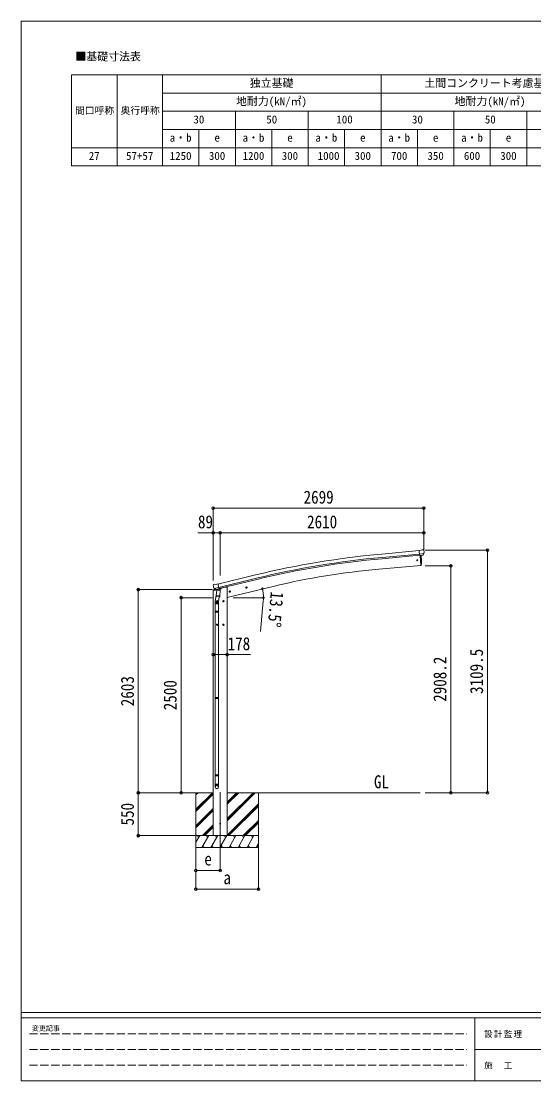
# Model space of a CAD drawing. Units: millimetres at full size, with parts at other scales. Extents: x -9783 to 9892, y -6828 to 6752.
# Drawn here: x -9783 to -3215, y -6828 to 6752 of the extents above; entities that cross this region are included whole.
import ezdxf
from ezdxf.enums import TextEntityAlignment as Align

# ---------------------------------------------------------------- set-up
doc = ezdxf.new("R2010")
doc.units = ezdxf.units.MM
doc.header["$LTSCALE"] = 35
doc.header["$PDMODE"] = 32
doc.header["$PDSIZE"] = 35
doc.linetypes.add('DASHED3', pattern=[4, 3, -1])
for name, color, linetype, lineweight in [('0-0_0', 7, 'Continuous', 9), ('0-1_本体', 4, 'Continuous', 9), ('0-2_部品', 7, 'Continuous', 9), ('0-8_PARTS2', 2, 'Continuous', 9), ('0-A_寸法', 6, 'Continuous', 9), ('1-0_FRAME', 7, 'Continuous', 18), ('F-0_240', 7, 'Continuous', 9)]:
    doc.layers.add(name, color=color, linetype=linetype, lineweight=lineweight)
doc.styles.add('ＭＳ ゴシック', font='')
doc.styles.get('ＭＳ ゴシック').set_extended_font_data('MS Gothic')

msp = doc.modelspace()

# ---------------------------------------------------------------- linework, layer by layer
at = {"layer": '0-0_0', "color": 6}
for p, q in [((-3808.45, -3136.3), (-3808.45, -26.8)), ((-4277.46, -228.1), (-4277.46, -3136.3))]:
    msp.add_line(p, q, dxfattribs=at)
at = {"layer": '0-0_0'}
for p, q in [((-7918.13, -3136.3), (-7321.79, -3136.3)), ((-7544.04, -3136.3), (-7544.04, -3836.3)), ((-7544.04, -3347.52), (-7332.81, -3136.3)), ((-7544.04, -3163.68), (-7516.66, -3136.3)), ((-7544.04, -3149.54), (-7530.8, -3136.3)), ((-7544.04, -3361.67), (-7321.79, -3139.42)), ((-7544.04, -3375.81), (-7321.79, -3153.56)), ((-7143.79, -3136.3), (-4671.56, -3136.3)), ((-7143.79, -3496.06), (-6784.03, -3136.3)), ((-7143.79, -3467.77), (-6812.31, -3136.3)), ((-7143.79, -3481.91), (-6798.17, -3136.3)), ((-7143.79, -3283.93), (-6996.16, -3136.3)), ((-7143.79, -3269.78), (-7010.3, -3136.3)), ((-7143.79, -3255.64), (-7024.44, -3136.3)), ((-6744.04, -3136.3), (-6744.04, -3836.3)), ((-7544.04, -3559.65), (-7321.79, -3337.41)), ((-7544.04, -3573.8), (-7321.79, -3351.55)), ((-7544.04, -3587.94), (-7321.79, -3365.69)), ((-7150.18, -3686.3), (-6744.04, -3280.16)), ((-7136.04, -3686.3), (-6744.04, -3294.3)), ((-7121.9, -3686.3), (-6744.04, -3308.44)), ((-6938.05, -3686.3), (-6744.04, -3492.29)), ((-6923.91, -3686.3), (-6744.04, -3506.43)), ((-6909.77, -3686.3), (-6744.04, -3520.57)), ((-7458.55, -3686.3), (-7321.79, -3549.54)), ((-7444.41, -3686.3), (-7321.79, -3563.68)), ((-7430.27, -3686.3), (-7321.79, -3577.82)), ((-7544.04, -3770.13), (-7495.64, -3686.29)), ((-6744.04, -3686.3), (-7544.04, -3686.3)), ((-7510.64, -3712.28), (-7525.64, -3686.29)), ((-7466.78, -3836.29), (-7380.17, -3686.3)), ((-7395.17, -3712.28), (-7410.18, -3686.3)), ((-7351.31, -3836.3), (-7264.7, -3686.3)), ((-7279.7, -3712.28), (-7294.71, -3686.3)), ((-7235.84, -3836.3), (-7149.23, -3686.3)), ((-7164.23, -3712.28), (-7179.24, -3686.29)), ((-7120.37, -3836.3), (-7033.76, -3686.3)), ((-7048.76, -3712.28), (-7063.76, -3686.3)), ((-7004.9, -3836.3), (-6918.29, -3686.3)), ((-6948.29, -3686.3), (-6933.29, -3712.28)), ((-6889.43, -3836.3), (-6802.82, -3686.3)), ((-6817.82, -3712.28), (-6832.82, -3686.3)), ((-6773.96, -3836.3), (-6744.04, -3784.49)), ((-7544.04, -3836.3), (-6744.04, -3836.3)), ((-7451.78, -3810.32), (-7436.78, -3836.29)), ((-7336.31, -3810.31), (-7321.31, -3836.3)), ((-7220.84, -3810.32), (-7205.84, -3836.3)), ((-7105.37, -3810.32), (-7090.37, -3836.3)), ((-6989.9, -3810.32), (-6974.9, -3836.3)), ((-6874.43, -3810.32), (-6859.43, -3836.3)), ((-6758.96, -3810.32), (-6743.96, -3836.3))]:
    msp.add_line(p, q, dxfattribs=at)
at = {"layer": '0-1_本体'}
for p, q in [((-4685.48, -33.6), (-5163, -76.8)), ((-4681.72, -76.59), (-5159.11, -119.79)), ((-4680.25, -93.37), (-5157.59, -136.55)), ((-4673.02, -95.75), (-4661.77, -224.36)), ((-4661.77, -224.36), (-5199.71, -271.42)), ((-7262.32, -462.41), (-6779.45, -344.93)), ((-7252.25, -504.38), (-6769.24, -386.91)), ((-7248.31, -520.76), (-6765.26, -403.27)), ((-7219.8, -515.04), (-7167.79, -502.56)), ((-7143.79, -502.56), (-7167.79, -502.56)), ((-7143.79, -502.56), (-7143.79, -3682.56)), ((-6555.71, -491.37), (-7143.76, -632.55)), ((-7321.79, -3682.56), (-7321.79, -546))]:
    msp.add_line(p, q, dxfattribs=at)
at = {"layer": '0-1_本体', "color": 6}
msp.add_line((-7143.79, -1366.48), (-7321.79, -1366.48), dxfattribs=at)
at = {"layer": '0-1_本体'}
for centre, radius, start, end in [((-4166.87, -11086.81), 11054.98, 95.16866, 103.66973), ((-4166.87, -11086.81), 11011.82, 95.16974, 103.66973), ((-4166.87, -11086.81), 10994.98, 95.16974, 103.66973), ((-4400.7, -9487.07), 9250.23, 94.95525, 103.47191)]:
    msp.add_arc(centre, radius, start, end, dxfattribs=at)
at = {"layer": '0-2_部品'}
for p, q in [((-4659.08, -29.38), (-4685.65, -31.7)), ((-4679.99, -96.36), (-4685.65, -31.7)), ((-4622.79, -71.67), (-4681.7, -76.82)), ((-4670.03, -95.49), (-4679.99, -96.36)), ((-4661.97, -222.08), (-4673.02, -95.75)), ((-4659.08, -29.38), (-4647.36, -22.61)), ((-4632.46, -21.03), (-4646.12, -22.22)), ((-4636.42, -92.55), (-4644.13, -93.23)), ((-4634.04, -91.15), (-4623.1, -72.22)), ((-4623.32, -26.78), (-4628.81, -22.18)), ((-4622.26, -28.82), (-4622.14, -30.16)), ((-4661.72, -224.85), (-4661.97, -222.08)), ((-4659.11, -224.46), (-4661.72, -224.85)), ((-7324.35, -546.62), (-7281.33, -536.29)), ((-7324.35, -539.73), (-7324.35, -546.62)), ((-7323.78, -477.99), (-7323.5, -479.14)), ((-7319.56, -469.41), (-7323.42, -475.71)), ((-7295.9, -530.53), (-7322.05, -536.81)), ((-7316.47, -467.16), (-7303.28, -464)), ((-7309.73, -518.3), (-7252.22, -504.49)), ((-7292.87, -533.21), (-7309.25, -518.71)), ((-7288.72, -466.68), (-7301.98, -463.98)), ((-7290.17, -533.77), (-7282.65, -531.97)), ((-7289.33, -533.67), (-7287.8, -533.3)), ((-7288.72, -466.68), (-7262.79, -460.45)), ((-7287.8, -533.3), (-7251.1, -524.49)), ((-7285.96, -533.53), (-7286.01, -534.27)), ((-7285.26, -535.31), (-7259.44, -541.75)), ((-7278.34, -540.66), (-7283.01, -607.49)), ((-7232.65, -543.85), (-7278.34, -540.66)), ((-7276.56, -537.48), (-7276.79, -540.76)), ((-7257.05, -526.31), (-7258.07, -540.92)), ((-7251.1, -524.49), (-7249.57, -524.12)), ((-7248.01, -522.02), (-7247.07, -522.08)), ((-7247.07, -522.08), (-7233.75, -537.4)), ((-7242.77, -527.03), (-7223.63, -522.44)), ((-7233.75, -537.4), (-7234.2, -543.74)), ((-7219.8, -513.82), (-7219.8, -517.57)), ((-6906.29, -508.79), (-6886.84, -504.13)), ((-6901.73, -501.02), (-6903.86, -508.21)), ((-6894.43, -499.26), (-6901.73, -501.02)), ((-6894.23, -516.18), (-6898.9, -496.74)), ((-6889.26, -504.71), (-6894.43, -499.26)), ((-6891.4, -511.9), (-6889.26, -504.71)), ((-7281.28, -582.73), (-7297.19, -678.9)), ((-7283.87, -619.96), (-7283, -607.49)), ((-7283.48, -621.32), (-7283.48, -621.32)), ((-7237.32, -610.69), (-7283.01, -607.49)), ((-7282.03, -622.1), (-7240.33, -625.01)), ((-7272.79, -675.29), (-7279.29, -679.05)), ((-7272.79, -692.8), (-7272.79, -672.8)), ((-7266.29, -679.05), (-7272.79, -675.29)), ((-7245.76, -624.63), (-7256.49, -688.22)), ((-7237.34, -610.69), (-7238.23, -623.38)), ((-7237.32, -610.69), (-7232.65, -543.85)), ((-7192.79, -675.29), (-7199.29, -679.05)), ((-7192.79, -692.8), (-7192.79, -672.8)), ((-7186.29, -679.05), (-7192.79, -675.29)), ((-7120.22, -560.16), (-7100.77, -555.49)), ((-7115.66, -552.38), (-7117.79, -559.57)), ((-7108.36, -550.62), (-7115.66, -552.38)), ((-7108.16, -567.54), (-7112.83, -548.1)), ((-7103.2, -556.07), (-7108.36, -550.62)), ((-7105.33, -563.27), (-7103.2, -556.07)), ((-7299.34, -716.06), (-7299.34, -681.71)), ((-7253.34, -716.06), (-7299.34, -716.06)), ((-7299.34, -812.06), (-7298.34, -810.06)), ((-7253.34, -812.06), (-7299.34, -812.06)), ((-7254.34, -810.06), (-7298.34, -810.06)), ((-7297.34, -716.06), (-7297.34, -810.06)), ((-7262.79, -682.8), (-7282.79, -682.8)), ((-7279.29, -679.05), (-7279.29, -686.55)), ((-7279.29, -686.55), (-7272.79, -690.31)), ((-7255.34, -716.06), (-7255.34, -810.06)), ((-7253.34, -812.06), (-7254.34, -810.06)), ((-7253.34, -681.4), (-7253.34, -716.06)), ((-7253.34, -812.06), (-7253.34, -820.06)), ((-7182.79, -682.8), (-7202.79, -682.8)), ((-7199.29, -679.05), (-7199.29, -686.55)), ((-7199.29, -686.55), (-7192.79, -690.31)), ((-7253.34, -820.06), (-7299.34, -820.06)), ((-7254.34, -822.06), (-7298.34, -822.06)), ((-7297.34, -822.06), (-7297.34, -1916.25)), ((-7255.34, -822.06), (-7255.34, -1916.25)), ((-7253.34, -820.06), (-7254.34, -822.06)), ((-7262.79, -982.8), (-7282.79, -982.8)), ((-7272.79, -975.29), (-7279.29, -979.05)), ((-7279.29, -979.05), (-7279.29, -986.55)), ((-7279.29, -986.55), (-7272.79, -990.31)), ((-7272.79, -992.8), (-7272.79, -972.8)), ((-7266.29, -979.05), (-7272.79, -975.29)), ((-7182.79, -982.8), (-7202.79, -982.8)), ((-7192.79, -975.29), (-7199.29, -979.05)), ((-7199.29, -979.05), (-7199.29, -986.55)), ((-7199.29, -986.55), (-7192.79, -990.31)), ((-7192.79, -992.8), (-7192.79, -972.8)), ((-7186.29, -979.05), (-7192.79, -975.29)), ((-7299.34, -1918.25), (-7298.34, -1916.25)), ((-7253.34, -1918.25), (-7299.34, -1918.25)), ((-7253.34, -1926.25), (-7299.34, -1926.25)), ((-7254.34, -1916.25), (-7298.34, -1916.25)), ((-7254.34, -1928.25), (-7298.34, -1928.25)), ((-7297.34, -1928.25), (-7297.34, -2906.43)), ((-7255.34, -1928.25), (-7255.34, -2906.43)), ((-7253.34, -1918.25), (-7254.34, -1916.25)), ((-7253.34, -1926.25), (-7254.34, -1928.25)), ((-7253.34, -1918.25), (-7253.34, -1926.25)), ((-7299.34, -2908.43), (-7298.34, -2906.43)), ((-7253.34, -2908.43), (-7299.34, -2908.43)), ((-7253.34, -2916.43), (-7299.34, -2916.43)), ((-7254.34, -2906.43), (-7298.34, -2906.43)), ((-7254.34, -2918.43), (-7298.34, -2918.43)), ((-7297.34, -2918.43), (-7297.34, -3028.43)), ((-7255.34, -2918.43), (-7255.34, -3028.43)), ((-7253.34, -2908.43), (-7254.34, -2906.43)), ((-7253.34, -2916.43), (-7254.34, -2918.43)), ((-7253.34, -2908.43), (-7253.34, -2916.43)), ((-7299.34, -3062.58), (-7299.34, -3028.43)), ((-7253.34, -3028.43), (-7299.34, -3028.43)), ((-7253.34, -3062.58), (-7253.34, -3028.43))]:
    msp.add_line(p, q, dxfattribs=at)
for points in [[(-4670.03, -95.49), (-4669.76, -95.56), (-4644.38, -93.34), (-4644.13, -93.23)], [(-4656.57, -221.63), (-4655.73, -196), (-4655.53, -169.51), (-4656.01, -143.02), (-4657.15, -116.55), (-4658.65, -94.59)], [(-4622.71, -71.04), (-4623, -72.02), (-4623.1, -72.22)], [(-7310, -517.72), (-7309.41, -518.56), (-7309.25, -518.71)], [(-7257.36, -525.9), (-7257.6, -526.05), (-7282.37, -532), (-7282.65, -531.97)], [(-7257.36, -525.9), (-7247.64, -523.56), (-7262.79, -460.45)], [(-6903.86, -508.21), (-6898.69, -513.66), (-6891.4, -511.9)], [(-7117.79, -559.57), (-7112.63, -565.02), (-7105.33, -563.27)], [(-7299.34, -812.06), (-7299.34, -820.06), (-7298.34, -822.06)], [(-7272.79, -690.31), (-7266.29, -686.55), (-7266.29, -679.05)], [(-7192.79, -690.31), (-7186.29, -686.55), (-7186.29, -679.05)], [(-7272.79, -990.31), (-7266.29, -986.55), (-7266.29, -979.05)], [(-7192.79, -990.31), (-7186.29, -986.55), (-7186.29, -979.05)], [(-7299.34, -1918.25), (-7299.34, -1926.25), (-7298.34, -1928.25)], [(-7299.34, -2908.43), (-7299.34, -2916.43), (-7298.34, -2918.43)]]:
    msp.add_lwpolyline(points, dxfattribs=at)
for centre, radius in [((-4707.79, -157.21), 6.5), ((-6896.56, -506.46), 8.5), ((-6896.56, -506.46), 7.7), ((-6896.56, -506.46), 6.5), ((-7272.79, -682.8), 8.5), ((-7272.79, -682.8), 7.7), ((-7272.79, -682.8), 6.5), ((-7192.79, -682.8), 8.5), ((-7192.79, -682.8), 7.7), ((-7192.79, -682.8), 6.5), ((-7110.5, -557.82), 8.5), ((-7110.5, -557.82), 7.7), ((-7110.5, -557.82), 6.5), ((-7272.79, -982.8), 8.5), ((-7272.79, -982.8), 7.7), ((-7272.79, -982.8), 6.5), ((-7192.79, -982.8), 8.5), ((-7192.79, -982.8), 7.7), ((-7192.79, -982.8), 6.5), ((-7232.79, -3532.56), 4.5)]:
    msp.add_circle(centre, radius, dxfattribs=at)
for centre, radius, start, end in [((-4645.86, -25.21), 3, 95, 120), ((-4632.02, -26.01), 5, 50.00648, 94.99352), ((-4823.77, -47.8), 202.4, 353.4085, 5), ((-4659.56, -221.5), 3, 278.50322, 357.46219), ((-7321.35, -539.73), 3, 103.5, 180), ((-7126.7, -431.89), 202.4, 193.5, 205.09125), ((-7315.3, -472.03), 5, 103.5, 148.5), ((-7302.58, -466.92), 3, 78.5, 103.5), ((-7289.45, -533.18), 0.5, 248.23754, 283.5), ((-7286.46, -533.49), 0.5, 356, 103.5), ((-7285.02, -534.34), 1, 176, 256), ((-7259.09, -540.77), 1.03, 250.03897, 351.96569), ((-7256.45, -526.39), 0.604, 100.59842, 172.20595), ((-7249.68, -523.63), 0.5, 283.5, 318.76246), ((-7224.8, -517.57), 5, 283.5, 0), ((-7281.93, -620.13), 1.95, 175.04017, 217.47766), ((-7281.89, -620.1), 2, 217.40962, 266), ((-7240.19, -623.02), 2, 266, 349.46843), ((-7269.34, -681.71), 30, 177.45142, 180)]:
    msp.add_arc(centre, radius, start, end, dxfattribs=at)
for centre, major_axis, ratio, start_param, end_param in [((-4636.69, -89.56), (1.62, -2.54), 0.997631, 5.80419048, 5.89294842), ((-4636.76, -89.45), (-3.5, 2.17), 0.650902, 2.11455212, 2.18736272), ((-4636.64, -89.65), (1.62, -2.54), 0.997631, 5.96575902, 6.76218013), ((-4617.94, -24.78), (-15.35, 3.44), 0.101033, 5.97514262, 5.97537366), ((-4625.26, -29.08), (2.71, -1.31), 0.997474, 0.53665673, 1.32256522), ((-7320.86, -477.28), (-1.57, -2.57), 0.99628, 4.71238898, 5.49965061), ((-7290.89, -530.95), (-0.73, -2.92), 0.997631, 5.80419048, 6.60061159), ((-7290.83, -530.72), (2.63, 3.16), 0.650902, 4.09582259, 4.16863319), ((-7290.86, -530.85), (-0.73, -2.92), 0.997631, 0.39023689, 0.47899483), ((-7276.34, -681.4), (23, 0), 0.996195, 2.55602575, 6.56630284), ((-7276.34, -681.4), (21, 0), 0.996195, 2.93491471, 5.95123941), ((-7276.34, -3060.83), (-23, 0), 0.996195, 3.14159265, 6.28318531), ((-7276.34, -3062.58), (-23, 0), 0.996195, 3.14159265, 6.28318531), ((-7276.34, -3062.58), (0, -23.43), 0.981806, 4.71238898, 7.85398163)]:
    msp.add_ellipse(centre, major_axis=major_axis, ratio=ratio, start_param=start_param, end_param=end_param, dxfattribs=at)
msp.add_ellipse((-7276.34, -3062.58), major_axis=(21, 0), ratio=0.996195, dxfattribs=at)
at = {"layer": '0-8_PARTS2'}
msp.add_line((-7232.79, -3127.09), (-7232.79, -3886.3), dxfattribs=at)
at = {"layer": '0-A_寸法'}
for p, q in [((-7321.79, 512.06), (-4622.79, 512.06)), ((-4622.79, 512.06), (-4622.79, 195.44)), ((-7321.79, 195.44), (-7321.79, -416.78)), ((-7321.79, 195.44), (-7232.79, 195.44)), ((-7232.79, 195.44), (-7232.79, -352.41)), ((-7232.79, 195.44), (-4622.79, 195.44)), ((-4622.79, 195.44), (-4622.79, -33.56)), ((-3808.45, -26.8), (-4606.29, -26.8)), ((-4277.46, -228.1), (-4606.29, -228.1)), ((-8282.37, -533.3), (-7337.28, -533.3)), ((-8282.37, -3136.3), (-8282.37, -533.3)), ((-7734.4, -636.3), (-7337.28, -636.3)), ((-7734.4, -3136.3), (-7734.4, -636.3)), ((-7065.29, -636.3), (-6678.44, -636.3)), ((-6681.29, -678.76), (-6715.65, -1071.25)), ((-7143.79, -1366.48), (-6843.79, -1366.48)), ((-8282.37, -3136.3), (-7554.25, -3136.3)), ((-8282.37, -3686.3), (-8282.37, -3136.3)), ((-4277.46, -3136.3), (-4606.29, -3136.3)), ((-3808.45, -3136.3), (-4277.46, -3136.3)), ((-8282.37, -3686.3), (-7554.25, -3686.3)), ((-7544.04, -4372.66), (-7544.04, -3843.71)), ((-7544.04, -4132.68), (-7544.04, -3843.71)), ((-7232.79, -4132.68), (-7232.79, -3843.71)), ((-6744.04, -4372.66), (-6744.04, -3843.71)), ((-7232.79, -4132.68), (-7544.04, -4132.68)), ((-7544.04, -4372.66), (-6744.04, -4372.66))]:
    msp.add_line(p, q, dxfattribs=at)
msp.add_lwpolyline([(-7321.79, 512.06), (-7321.79, 195.44), (-7521.79, 195.44)], dxfattribs=at)
for centre in [(-6692.89, -522.64), (-6679.44, -636.3)]:
    msp.add_circle(centre, 10.62, dxfattribs=at)
for start, end in [(0, 13.5), (354.99678, 0)]:
    msp.add_arc((-7166.29, -636.3), 486.86, start, end, dxfattribs=at)
for p in [(-7321.79, 512.06), (-4622.79, 512.06), (-7321.79, 195.44), (-7232.79, 195.44), (-4622.79, 195.44), (-3808.45, -26.8), (-4277.46, -228.1), (-8282.37, -533.3), (-7734.4, -636.3), (-7321.79, -1366.48), (-7143.79, -1366.48), (-8282.37, -3136.3), (-7734.4, -3136.3), (-4277.46, -3136.3), (-3808.45, -3136.3), (-8282.37, -3686.3), (-7544.04, -4132.68), (-7232.79, -4132.68), (-7544.04, -4372.66), (-6744.04, -4372.66)]:
    msp.add_point(p, dxfattribs=at)
at = {"layer": '1-0_FRAME'}
for p, q in [((-9138.76, 6064.02), (-2372.1, 6064.02)), ((-9138.76, 6064.02), (-9138.76, 4897.35)), ((-8555.43, 6064.02), (-8555.43, 4897.35)), ((-5172.1, 6064.02), (-5172.1, 4897.35)), ((-7972.1, 5830.68), (-2372.1, 5830.68)), ((-7972.1, 5597.35), (-2372.1, 5597.35)), ((-4238.76, 5597.35), (-4238.76, 4897.35)), ((-7972.1, 5364.02), (-2372.1, 5364.02)), ((-3772.1, 5364.02), (-3772.1, 4897.35))]:
    msp.add_line(p, q, dxfattribs=at)
for points in [[(-7972.1, 6064.02), (-7972.1, 5830.68), (-7972.1, 5130.68), (-7972.1, 4897.35)], [(-7038.76, 5597.35), (-7038.76, 5364.02), (-7038.76, 4897.35)], [(-6105.43, 5597.35), (-6105.43, 5364.02), (-6105.43, 4897.35)], [(-3305.43, 5597.35), (-3305.43, 5130.68), (-3305.43, 4897.35)], [(-7505.43, 5364.02), (-7505.43, 5130.68), (-7505.43, 4897.35)], [(-6572.1, 5364.02), (-6572.1, 5130.68), (-6572.1, 4897.35)], [(-5638.76, 5364.02), (-5638.76, 5130.68), (-5638.76, 4897.35)], [(-4705.43, 5364.02), (-4705.43, 5130.68), (-4705.43, 4897.35)], [(-9138.76, 5130.68), (-7972.1, 5130.68), (-2372.1, 5130.68)], [(-9138.76, 4897.35), (-8555.43, 4897.35), (-5172.1, 4897.35), (-3305.43, 4897.35), (-2372.1, 4897.35)]]:
    msp.add_lwpolyline(points, dxfattribs=at)
at = {"layer": 'F-0_240', "color": 5}
for p, q in [((-9783.03, 6751.9), (-9783.03, -6828.1)), ((-9783.03, 6751.9), (9396.97, 6751.9)), ((-9783.03, -5953.1), (9396.97, -5953.1)), ((-9783.03, -6023.1), (6285.75, -6023.1)), ((-3969.25, -6023.1), (-3969.25, -6828.1)), ((-3969.25, -6425.6), (3205.75, -6425.6)), ((-9783.03, -6828.1), (9396.97, -6828.1))]:
    msp.add_line(p, q, dxfattribs=at)
at = {"layer": 'F-0_240', "color": 4, "linetype": 'DASHED3'}
for p, q in [((-9678.03, -6224.35), (-4074.25, -6224.35)), ((-9678.03, -6425.6), (-4074.25, -6425.6)), ((-9678.03, -6626.85), (-4074.25, -6626.85))]:
    msp.add_line(p, q, dxfattribs=at)

# ---------------------------------------------------------------- texts
at = {"layer": '0-0_0', "style": 'ＭＳ ゴシック', "width": 0.85}
msp.add_text('GL', height=166.8, dxfattribs=at).set_placement((-5262.84, -3129.36), align=Align.BOTTOM_LEFT)
at = {"layer": '0-A_寸法', "color": 7, "style": 'ＭＳ ゴシック', "width": 0.85}
for s, p in [('2699', (-6164.79, 519.06)), ('89', (-7518.04, 202.44)), ('2610', (-6120.29, 202.44)), ('178', (-7138.17, -1359.48)), ('e', (-7436.54, -4118.31)), ('a', (-7192.17, -4358.29))]:
    msp.add_text(s, height=166.8, dxfattribs=at).set_placement(p, align=Align.BOTTOM_LEFT)
for s, rotation, p in [('13.5°', 264.997, (-6634.14, -548.62)), ('3109.5', 90, (-3815.45, -1870.3)), ('2908.2', 90, (-4284.46, -1970.95)), ('2603', 90, (-8289.37, -2027.3)), ('2500', 90, (-7741.4, -2078.8)), ('550', 90, (-8289.37, -3555.67))]:
    msp.add_text(s, height=166.8, rotation=rotation, dxfattribs=at).set_placement(p, align=Align.BOTTOM_LEFT)
at = {"layer": '1-0_FRAME', "style": 'ＭＳ ゴシック'}
for s, height, p in [('■基礎寸法表', 102.6, (-9088.83, 6216.87)), ('独立基礎', 102.6, (-6854.04, 5876.86)), ('土間コンクリート考慮基礎', 102.6, (-4617.93, 5876.86)), ('地耐力(kN/㎡)', 102.6, (-7030.26, 5643.53)), ('地耐力(kN/㎡)', 102.6, (-4230.26, 5643.53)), ('間口呼称', 89.81, (-9094.04, 5535.61)), ('奥行呼称', 89.81, (-8510.71, 5535.61)), ('30', 102.6, (-7575.92, 5410.2)), ('50', 102.6, (-6642.58, 5410.2)), ('100', 102.6, (-5744.49, 5410.2)), ('30', 102.6, (-4775.92, 5410.2)), ('50', 102.6, (-3842.58, 5410.2)), ('a・b', 102.6, (-7879.74, 5176.86)), ('a・b', 102.6, (-6946.4, 5176.86)), ('a・b', 102.6, (-6013.07, 5176.86)), ('a・b', 102.6, (-5079.74, 5176.86)), ('a・b', 102.6, (-4146.4, 5176.86)), ('e', 102.6, (-7307.34, 5176.86)), ('e', 102.6, (-6374.01, 5176.86)), ('e', 102.6, (-5440.67, 5176.86)), ('e', 102.6, (-4507.34, 5176.86)), ('e', 102.6, (-3574.01, 5176.86)), ('27', 102.6, (-8917.58, 4943.53)), ('57+57', 102.6, (-8439.25, 4943.53)), ('1250', 102.6, (-7879.74, 4943.53)), ('300', 102.6, (-7377.83, 4943.53)), ('1200', 102.6, (-6946.4, 4943.53)), ('300', 102.6, (-6444.49, 4943.53)), ('1000', 102.6, (-5983.66, 4943.53)), ('300', 102.6, (-5511.16, 4943.53)), ('700', 102.6, (-5044.49, 4943.53)), ('350', 102.6, (-4577.83, 4943.53)), ('600', 102.6, (-4111.16, 4943.53)), ('300', 102.6, (-3644.49, 4943.53))]:
    msp.add_text(s, height=height, dxfattribs=at).set_placement(p, align=Align.BOTTOM_LEFT)
at = {"layer": 'F-0_240', "style": 'ＭＳ ゴシック'}
msp.add_text('変更記事', height=64.15, dxfattribs=at).set_placement((-9646.27, -6206.85), align=Align.BOTTOM_LEFT)
at = {"layer": 'F-0_240', "char_height": 76.98, "attachment_point": 7, "style": 'ＭＳ ゴシック'}
for s, insert in [('\\T1.17;設計監理', (-3851.04, -6276.85)), ('\\T1.17;施\u3000工', (-3851.04, -6679.35))]:
    msp.add_mtext(s, dxfattribs=dict(at, insert=insert))

doc.saveas('drawing.dxf')
